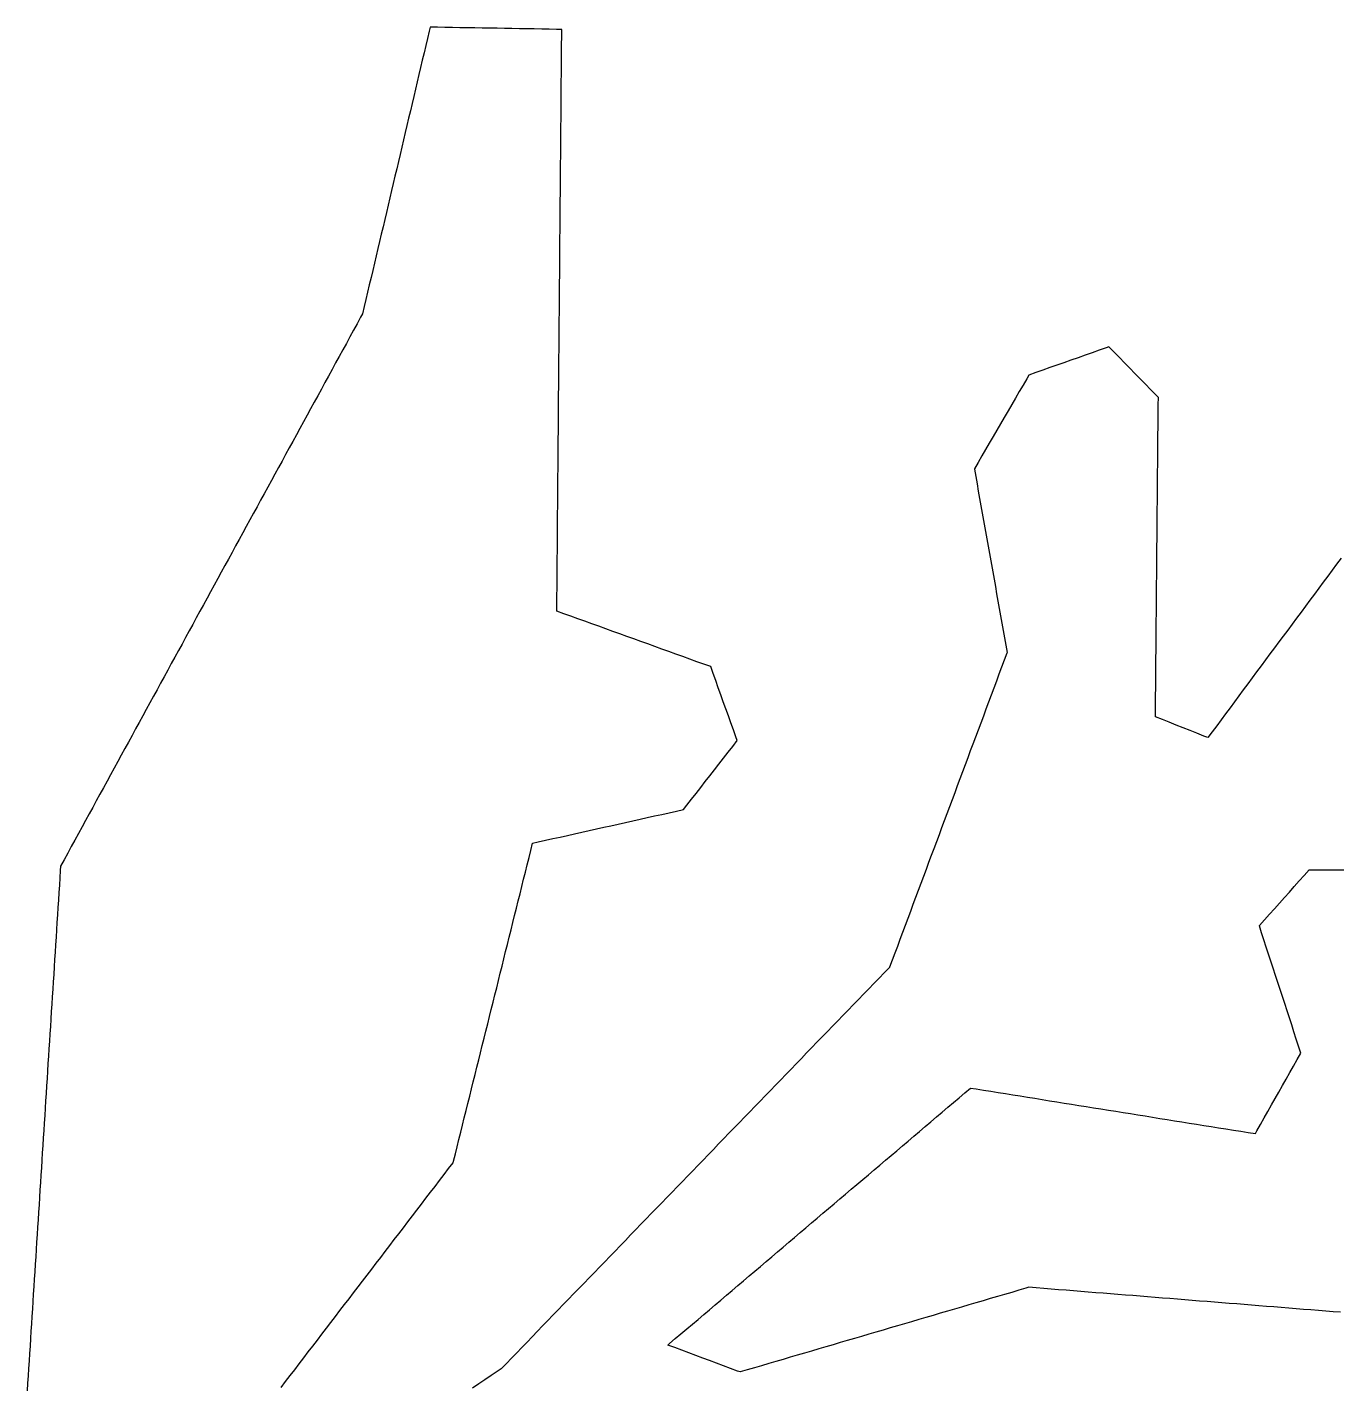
# Model space of a CAD drawing. Header units: millimetres. Extents: x 230 to 3347, y 514 to 5196.
# Drawn here: x 2896 to 3072.1, y 2265.7 to 2448.1 of the extents above; entities that cross this region are included whole.
import ezdxf

# ---------------------------------------------------------------- set-up
doc = ezdxf.new("R2010")
doc.units = ezdxf.units.MM
doc.layers.add('ALL_ISLANDS', color=7, linetype='Continuous')
doc.layers.add('OUTLINE_ISLAND_01', color=7, linetype='Continuous')

msp = doc.modelspace()

# ---------------------------------------------------------------- linework, layer by layer
at = {"layer": 'ALL_ISLANDS'}
for points in [[(2930.1418, 2265.5039), (2930.7498, 2266.2978), (2931.3578, 2267.0917), (2931.9659, 2267.8856), (2932.5739, 2268.6796), (2933.1819, 2269.4735), (2933.79, 2270.2674), (2934.398, 2271.0613), (2935.006, 2271.8552), (2935.6141, 2272.6491), (2936.2221, 2273.443), (2936.8301, 2274.2369), (2937.4382, 2275.0308), (2938.0462, 2275.8248), (2938.6542, 2276.6187), (2939.2623, 2277.4126), (2939.8703, 2278.2065), (2940.4783, 2279.0004), (2941.0864, 2279.7943), (2941.6944, 2280.5882), (2942.3024, 2281.3821), (2942.9105, 2282.1761), (2943.5185, 2282.97), (2944.1265, 2283.7639), (2944.7346, 2284.5578), (2945.3426, 2285.3517), (2945.9506, 2286.1456), (2946.5586, 2286.9395), (2947.1667, 2287.7334), (2947.7747, 2288.5273), (2948.3827, 2289.3213), (2948.9908, 2290.1152), (2949.5988, 2290.9091), (2950.2068, 2291.703), (2950.8149, 2292.4969), (2951.4229, 2293.2908), (2952.0309, 2294.0847), (2952.639, 2294.8786), (2953.247, 2295.6726), (2953.2988, 2295.8806), (2953.5401, 2296.8511), (2953.7814, 2297.8215), (2954.0228, 2298.792), (2954.2641, 2299.7624), (2954.5055, 2300.7328), (2954.7468, 2301.7033), (2954.9882, 2302.6737), (2955.2295, 2303.6442), (2955.4708, 2304.6146), (2955.7122, 2305.585), (2955.9535, 2306.5555), (2956.1949, 2307.5259), (2956.4362, 2308.4964), (2956.6776, 2309.4668), (2956.9189, 2310.4372), (2957.1602, 2311.4077), (2957.4016, 2312.3781), (2957.6429, 2313.3486), (2957.8843, 2314.319), (2958.1256, 2315.2894), (2958.367, 2316.2599), (2958.6083, 2317.2303), (2958.8496, 2318.2008), (2959.091, 2319.1712), (2959.3323, 2320.1416), (2959.5737, 2321.1121), (2959.815, 2322.0825), (2960.0564, 2323.053), (2960.2977, 2324.0234), (2960.539, 2324.9938), (2960.7804, 2325.9643), (2961.0217, 2326.9347), (2961.2631, 2327.9052), (2961.5044, 2328.8756), (2961.7458, 2329.846), (2961.9871, 2330.8165), (2962.2284, 2331.7869), (2962.4698, 2332.7574), (2962.7111, 2333.7278), (2962.9525, 2334.6982), (2963.1938, 2335.6687), (2963.4352, 2336.6391), (2963.6765, 2337.6096), (2963.9179, 2338.58), (2964.6804, 2338.75), (2965.6564, 2338.9675), (2966.6325, 2339.1851), (2967.6085, 2339.4026), (2968.5846, 2339.6202), (2969.5606, 2339.8378), (2970.5367, 2340.0553), (2971.5127, 2340.2729), (2972.4888, 2340.4905), (2973.4648, 2340.708), (2974.4409, 2340.9256), (2975.4169, 2341.1431), (2976.393, 2341.3607), (2977.369, 2341.5783), (2978.345, 2341.7958), (2979.3211, 2342.0134), (2980.2971, 2342.2309), (2981.2732, 2342.4485), (2982.2492, 2342.6661), (2983.2253, 2342.8836), (2984.2013, 2343.1012), (2984.6505, 2343.6792), (2985.264, 2344.4689), (2985.8775, 2345.2585), (2986.4911, 2346.0482), (2987.1046, 2346.8379), (2987.7182, 2347.6275), (2988.3317, 2348.4172), (2988.9453, 2349.2068), (2989.5588, 2349.9965), (2990.1724, 2350.7862), (2990.7859, 2351.5758), (2991.3995, 2352.3655), (2991.2187, 2352.8678), (2990.8802, 2353.8087), (2990.5416, 2354.7497), (2990.2031, 2355.6906), (2989.8646, 2356.6316), (2989.526, 2357.5725), (2989.1875, 2358.5135), (2988.8489, 2359.4544), (2988.5104, 2360.3954), (2988.1718, 2361.3363), (2987.8333, 2362.2773), (2986.9232, 2362.6055), (2985.9825, 2362.9447), (2985.0418, 2363.2839), (2984.1011, 2363.6232), (2983.1604, 2363.9624), (2982.2197, 2364.3016), (2981.279, 2364.6409), (2980.3383, 2364.9801), (2979.3976, 2365.3193), (2978.4569, 2365.6586), (2977.5162, 2365.9978), (2976.5755, 2366.337), (2975.6348, 2366.6763), (2974.6941, 2367.0155), (2973.7534, 2367.3547), (2972.8127, 2367.694), (2971.872, 2368.0332), (2970.9313, 2368.3724), (2969.9906, 2368.7117), (2969.0498, 2369.0509), (2968.1091, 2369.3901), (2967.1684, 2369.7294), (2967.1693, 2369.8299), (2967.1778, 2370.8299), (2967.1863, 2371.8298), (2967.1948, 2372.8298), (2967.2033, 2373.8298), (2967.2117, 2374.8297), (2967.2202, 2375.8297), (2967.2287, 2376.8297), (2967.2372, 2377.8296), (2967.2457, 2378.8296), (2967.2542, 2379.8295), (2967.2627, 2380.8295), (2967.2712, 2381.8295), (2967.2797, 2382.8294), (2967.2882, 2383.8294), (2967.2966, 2384.8294), (2967.3051, 2385.8293), (2967.3136, 2386.8293), (2967.3221, 2387.8293), (2967.3306, 2388.8292), (2967.3391, 2389.8292), (2967.3476, 2390.8291), (2967.3561, 2391.8291), (2967.3646, 2392.8291), (2967.3731, 2393.829), (2967.3815, 2394.829), (2967.39, 2395.829), (2967.3985, 2396.8289), (2967.407, 2397.8289), (2967.4155, 2398.8289), (2967.424, 2399.8288), (2967.4325, 2400.8288), (2967.441, 2401.8288), (2967.4495, 2402.8287), (2967.458, 2403.8287), (2967.4664, 2404.8286), (2967.4749, 2405.8286), (2967.4834, 2406.8286), (2967.4919, 2407.8285), (2967.5004, 2408.8285), (2967.5089, 2409.8285), (2967.5174, 2410.8284), (2967.5259, 2411.8284), (2967.5344, 2412.8284), (2967.5429, 2413.8283), (2967.5513, 2414.8283), (2967.5598, 2415.8282), (2967.5683, 2416.8282), (2967.5768, 2417.8282), (2967.5853, 2418.8281), (2967.5938, 2419.8281), (2967.6023, 2420.8281), (2967.6108, 2421.828), (2967.6193, 2422.828), (2967.6278, 2423.828), (2967.6362, 2424.8279), (2967.6447, 2425.8279), (2967.6532, 2426.8278), (2967.6617, 2427.8278), (2967.6702, 2428.8278), (2967.6787, 2429.8277), (2967.6872, 2430.8277), (2967.6957, 2431.8277), (2967.7042, 2432.8276), (2967.7127, 2433.8276), (2967.7211, 2434.8276), (2967.7296, 2435.8275), (2967.7381, 2436.8275), (2967.7466, 2437.8275), (2967.7551, 2438.8274), (2967.7636, 2439.8274), (2967.7721, 2440.8273), (2967.7806, 2441.8273), (2967.7891, 2442.8273), (2967.7976, 2443.8272), (2967.806, 2444.8272), (2967.8145, 2445.8272), (2967.823, 2446.8271), (2967.8315, 2447.8271), (2967.1443, 2447.8389), (2966.1445, 2447.8562), (2965.1446, 2447.8734), (2964.1448, 2447.8907), (2963.1449, 2447.9079), (2962.1451, 2447.9251), (2961.1452, 2447.9424), (2960.1454, 2447.9596), (2959.1455, 2447.9768), (2958.1457, 2447.9941), (2957.1458, 2448.0113), (2956.146, 2448.0286), (2955.1461, 2448.0458), (2954.1463, 2448.063), (2953.1464, 2448.0803), (2952.1466, 2448.0975), (2951.1467, 2448.1147), (2950.1469, 2448.132), (2950.0214, 2447.5999), (2949.7919, 2446.6266), (2949.5623, 2445.6533), (2949.3328, 2444.68), (2949.1033, 2443.7067), (2948.8738, 2442.7334), (2948.6442, 2441.7601), (2948.4147, 2440.7868), (2948.1852, 2439.8135), (2947.9557, 2438.8402), (2947.7262, 2437.8669), (2947.4966, 2436.8936), (2947.2671, 2435.9203), (2947.0376, 2434.947), (2946.8081, 2433.9737), (2946.5785, 2433.0004), (2946.349, 2432.0271), (2946.1195, 2431.0538), (2945.89, 2430.0804), (2945.6604, 2429.1071), (2945.4309, 2428.1338), (2945.2014, 2427.1605), (2944.9719, 2426.1872), (2944.7424, 2425.2139), (2944.5128, 2424.2406), (2944.2833, 2423.2673), (2944.0538, 2422.294), (2943.8243, 2421.3207), (2943.5947, 2420.3474), (2943.3652, 2419.3741), (2943.1357, 2418.4008), (2942.9062, 2417.4275), (2942.6766, 2416.4542), (2942.4471, 2415.4809), (2942.2176, 2414.5076), (2941.9881, 2413.5343), (2941.7586, 2412.561), (2941.529, 2411.5877), (2941.2995, 2410.6144), (2941.07, 2409.6411), (2940.8219, 2409.1873), (2940.3421, 2408.3099), (2939.8624, 2407.4325), (2939.3826, 2406.5551), (2938.9029, 2405.6777), (2938.4231, 2404.8003), (2937.9434, 2403.9229), (2937.4636, 2403.0455), (2936.9839, 2402.1681), (2936.5041, 2401.2907), (2936.0244, 2400.4133), (2935.5446, 2399.5358), (2935.0649, 2398.6584), (2934.5851, 2397.781), (2934.1054, 2396.9036), (2933.6256, 2396.0262), (2933.1459, 2395.1488), (2932.6661, 2394.2714), (2932.1864, 2393.394), (2931.7066, 2392.5166), (2931.2269, 2391.6392), (2930.7471, 2390.7618), (2930.2674, 2389.8844), (2929.7876, 2389.007), (2929.3079, 2388.1296), (2928.8281, 2387.2522), (2928.3484, 2386.3748), (2927.8686, 2385.4974), (2927.3889, 2384.62), (2926.9091, 2383.7425), (2926.4294, 2382.8651), (2925.9496, 2381.9877), (2925.4699, 2381.1103), (2924.9901, 2380.2329), (2924.5104, 2379.3555), (2924.0306, 2378.4781), (2923.5509, 2377.6007), (2923.0711, 2376.7233), (2922.5914, 2375.8459), (2922.1116, 2374.9685), (2921.6319, 2374.0911), (2921.1521, 2373.2137), (2920.6724, 2372.3363), (2920.1927, 2371.4589), (2919.7129, 2370.5815), (2919.2332, 2369.7041), (2918.7534, 2368.8267), (2918.2737, 2367.9492), (2917.7939, 2367.0718), (2917.3142, 2366.1944), (2916.8344, 2365.317), (2916.3547, 2364.4396), (2915.8749, 2363.5622), (2915.3952, 2362.6848), (2914.9154, 2361.8074), (2914.4357, 2360.93), (2913.9559, 2360.0526), (2913.4762, 2359.1752), (2912.9964, 2358.2978), (2912.5167, 2357.4204), (2912.0369, 2356.543), (2911.5572, 2355.6656), (2911.0774, 2354.7882), (2910.5977, 2353.9108), (2910.1179, 2353.0334), (2909.6382, 2352.1559), (2909.1584, 2351.2785), (2908.6787, 2350.4011), (2908.1989, 2349.5237), (2907.7192, 2348.6463), (2907.2394, 2347.7689), (2906.7597, 2346.8915), (2906.2799, 2346.0141), (2905.8002, 2345.1367), (2905.3204, 2344.2593), (2904.8407, 2343.3819), (2904.3609, 2342.5045), (2903.8812, 2341.6271), (2903.4014, 2340.7497), (2902.9217, 2339.8723), (2902.4419, 2338.9949), (2901.9622, 2338.1175), (2901.4824, 2337.2401), (2901.0027, 2336.3626), (2900.5229, 2335.4852), (2900.4875, 2334.9288), (2900.4239, 2333.9308), (2900.3603, 2332.9329), (2900.2967, 2331.9349), (2900.2331, 2330.9369), (2900.1695, 2329.9389), (2900.1059, 2328.9409), (2900.0423, 2327.943), (2899.9787, 2326.945), (2899.9151, 2325.947), (2899.8515, 2324.949), (2899.7879, 2323.9511), (2899.7244, 2322.9531), (2899.6608, 2321.9551), (2899.5972, 2320.9571), (2899.5336, 2319.9592), (2899.47, 2318.9612), (2899.4064, 2317.9632), (2899.3428, 2316.9652), (2899.2792, 2315.9673), (2899.2156, 2314.9693), (2899.152, 2313.9713), (2899.0884, 2312.9733), (2899.0248, 2311.9754), (2898.9612, 2310.9774), (2898.8977, 2309.9794), (2898.8341, 2308.9814), (2898.7705, 2307.9835), (2898.7069, 2306.9855), (2898.6433, 2305.9875), (2898.5797, 2304.9895), (2898.5161, 2303.9915), (2898.4525, 2302.9936), (2898.3889, 2301.9956), (2898.3253, 2300.9976), (2898.2617, 2299.9996), (2898.1981, 2299.0017), (2898.1345, 2298.0037), (2898.0709, 2297.0057), (2898.0074, 2296.0077), (2897.9438, 2295.0098), (2897.8802, 2294.0118), (2897.8166, 2293.0138), (2897.753, 2292.0158), (2897.6894, 2291.0179), (2897.6258, 2290.0199), (2897.5622, 2289.0219), (2897.4986, 2288.0239), (2897.435, 2287.026), (2897.3714, 2286.028), (2897.3078, 2285.03), (2897.2442, 2284.032), (2897.1806, 2283.0341), (2897.1171, 2282.0361), (2897.0535, 2281.0381), (2896.9899, 2280.0401), (2896.9263, 2279.0422), (2896.8627, 2278.0442), (2896.7991, 2277.0462), (2896.7355, 2276.0482), (2896.6719, 2275.0502), (2896.6083, 2274.0523), (2896.5447, 2273.0543), (2896.4811, 2272.0563), (2896.4175, 2271.0583), (2896.3539, 2270.0604), (2896.2903, 2269.0624), (2896.2268, 2268.0644), (2896.1632, 2267.0664), (2896.0996, 2266.0685), (2896.036, 2265.0705)], [(3072.4827, 2376.828), (3071.8865, 2376.0252), (3071.2902, 2375.2224), (3070.694, 2374.4196), (3070.0977, 2373.6168), (3069.5015, 2372.814), (3068.9052, 2372.0112), (3068.3089, 2371.2084), (3067.7127, 2370.4056), (3067.1164, 2369.6028), (3066.5202, 2368.8), (3065.9239, 2367.9972), (3065.3277, 2367.1945), (3064.7314, 2366.3917), (3064.1351, 2365.5889), (3063.5389, 2364.7861), (3062.9426, 2363.9833), (3062.3464, 2363.1805), (3061.7501, 2362.3777), (3061.1539, 2361.5749), (3060.5576, 2360.7721), (3059.9614, 2359.9693), (3059.3651, 2359.1665), (3058.7688, 2358.3637), (3058.1726, 2357.5609), (3057.5763, 2356.7581), (3056.9801, 2355.9553), (3056.3838, 2355.1525), (3055.7876, 2354.3497), (3055.1913, 2353.547), (3054.595, 2352.7442), (3054.0669, 2352.9545), (3053.1378, 2353.3245), (3052.2088, 2353.6945), (3051.2798, 2354.0644), (3050.3507, 2354.4344), (3049.4217, 2354.8044), (3048.4926, 2355.1744), (3047.5636, 2355.5444), (3047.5715, 2356.4233), (3047.5806, 2357.4233), (3047.5896, 2358.4232), (3047.5986, 2359.4232), (3047.6076, 2360.4232), (3047.6166, 2361.4231), (3047.6257, 2362.4231), (3047.6347, 2363.423), (3047.6437, 2364.423), (3047.6527, 2365.423), (3047.6618, 2366.4229), (3047.6708, 2367.4229), (3047.6798, 2368.4228), (3047.6888, 2369.4228), (3047.6978, 2370.4228), (3047.7069, 2371.4227), (3047.7159, 2372.4227), (3047.7249, 2373.4226), (3047.7339, 2374.4226), (3047.743, 2375.4225), (3047.752, 2376.4225), (3047.761, 2377.4225), (3047.77, 2378.4224), (3047.779, 2379.4224), (3047.7881, 2380.4223), (3047.7971, 2381.4223), (3047.8061, 2382.4223), (3047.8151, 2383.4222), (3047.8242, 2384.4222), (3047.8332, 2385.4221), (3047.8422, 2386.4221), (3047.8512, 2387.4221), (3047.8602, 2388.422), (3047.8693, 2389.422), (3047.8783, 2390.4219), (3047.8873, 2391.4219), (3047.8963, 2392.4219), (3047.9054, 2393.4218), (3047.9144, 2394.4218), (3047.9234, 2395.4217), (3047.9324, 2396.4217), (3047.9415, 2397.4217), (3047.9505, 2398.4216), (3047.6036, 2398.7769), (3046.9051, 2399.4925), (3046.2065, 2400.2081), (3045.508, 2400.9237), (3044.8095, 2401.6392), (3044.1109, 2402.3548), (3043.4124, 2403.0704), (3042.7138, 2403.786), (3042.0153, 2404.5015), (3041.3168, 2405.2171), (3040.936, 2405.0827), (3039.993, 2404.75), (3039.05, 2404.4172), (3038.107, 2404.0844), (3037.164, 2403.7516), (3036.221, 2403.4188), (3035.278, 2403.086), (3034.335, 2402.7533), (3033.392, 2402.4205), (3032.449, 2402.0877), (3031.506, 2401.7549), (3030.563, 2401.4221), (3030.2801, 2400.9359), (3029.7773, 2400.0715), (3029.2745, 2399.2071), (3028.7717, 2398.3427), (3028.2689, 2397.4783), (3027.7661, 2396.6139), (3027.2633, 2395.7495), (3026.7605, 2394.8851), (3026.2577, 2394.0207), (3025.7549, 2393.1563), (3025.2521, 2392.2919), (3024.7493, 2391.4275), (3024.2465, 2390.5631), (3023.7437, 2389.6987), (3023.2409, 2388.8343), (3023.2484, 2388.7919), (3023.4243, 2387.8075), (3023.6001, 2386.8231), (3023.7759, 2385.8387), (3023.9518, 2384.8543), (3024.1276, 2383.8698), (3024.3034, 2382.8854), (3024.4792, 2381.901), (3024.6551, 2380.9166), (3024.8309, 2379.9322), (3025.0067, 2378.9477), (3025.1826, 2377.9633), (3025.3584, 2376.9789), (3025.5342, 2375.9945), (3025.71, 2375.0101), (3025.8859, 2374.0256), (3026.0617, 2373.0412), (3026.2375, 2372.0568), (3026.4134, 2371.0724), (3026.5892, 2370.0879), (3026.765, 2369.1035), (3026.9408, 2368.1191), (3027.1167, 2367.1347), (3027.2925, 2366.1503), (3027.4683, 2365.1658), (3027.6441, 2364.1814), (3027.6019, 2364.0684), (3027.2519, 2363.1317), (3026.9019, 2362.1949), (3026.5519, 2361.2582), (3026.2019, 2360.3214), (3025.8519, 2359.3847), (3025.502, 2358.4479), (3025.152, 2357.5112), (3024.802, 2356.5744), (3024.452, 2355.6377), (3024.102, 2354.7009), (3023.752, 2353.7642), (3023.402, 2352.8274), (3023.052, 2351.8907), (3022.702, 2350.9539), (3022.352, 2350.0172), (3022.002, 2349.0804), (3021.652, 2348.1437), (3021.302, 2347.2069), (3020.952, 2346.2702), (3020.602, 2345.3334), (3020.252, 2344.3967), (3019.902, 2343.4599), (3019.552, 2342.5232), (3019.202, 2341.5864), (3018.852, 2340.6497), (3018.502, 2339.7129), (3018.152, 2338.7762), (3017.802, 2337.8394), (3017.452, 2336.9027), (3017.102, 2335.9659), (3016.752, 2335.0292), (3016.402, 2334.0924), (3016.052, 2333.1557), (3015.702, 2332.2189), (3015.352, 2331.2822), (3015.002, 2330.3454), (3014.652, 2329.4087), (3014.302, 2328.4719), (3013.9521, 2327.5352), (3013.6021, 2326.5984), (3013.2521, 2325.6617), (3012.9021, 2324.7249), (3012.5521, 2323.7881), (3012.2021, 2322.8514), (3011.8521, 2321.9146), (3011.8448, 2321.9071), (3011.1494, 2321.1885), (3010.4541, 2320.4698), (3009.7587, 2319.7511), (3009.0634, 2319.0325), (3008.368, 2318.3138), (3007.6726, 2317.5952), (3006.9773, 2316.8765), (3006.2819, 2316.1578), (3005.5866, 2315.4392), (3004.8912, 2314.7205), (3004.1958, 2314.0018), (3003.5005, 2313.2832), (3002.8051, 2312.5645), (3002.1098, 2311.8459), (3001.4144, 2311.1272), (3000.719, 2310.4085), (3000.0237, 2309.6899), (2999.3283, 2308.9712), (2998.633, 2308.2525), (2997.9376, 2307.5339), (2997.2423, 2306.8152), (2996.5469, 2306.0966), (2995.8515, 2305.3779), (2995.1562, 2304.6592), (2994.4608, 2303.9406), (2993.7655, 2303.2219), (2993.0701, 2302.5032), (2992.3747, 2301.7846), (2991.6794, 2301.0659), (2990.984, 2300.3473), (2990.2887, 2299.6286), (2989.5933, 2298.9099), (2988.8979, 2298.1913), (2988.2026, 2297.4726), (2987.5072, 2296.7539), (2986.8119, 2296.0353), (2986.1165, 2295.3166), (2985.4211, 2294.598), (2984.7258, 2293.8793), (2984.0304, 2293.1606), (2983.3351, 2292.442), (2982.6397, 2291.7233), (2981.9443, 2291.0046), (2981.249, 2290.286), (2980.5536, 2289.5673), (2979.8583, 2288.8487), (2979.1629, 2288.13), (2978.4676, 2287.4113), (2977.7722, 2286.6927), (2977.0768, 2285.974), (2976.3815, 2285.2553), (2975.6861, 2284.5367), (2974.9908, 2283.818), (2974.2954, 2283.0994), (2973.6, 2282.3807), (2972.9047, 2281.662), (2972.2093, 2280.9434), (2971.514, 2280.2247), (2970.8186, 2279.506), (2970.1232, 2278.7874), (2969.4279, 2278.0687), (2968.7325, 2277.3501), (2968.0372, 2276.6314), (2967.3418, 2275.9127), (2966.6464, 2275.1941), (2965.9511, 2274.4754), (2965.2557, 2273.7567), (2964.5604, 2273.0381), (2963.865, 2272.3194), (2963.1697, 2271.6008), (2962.4743, 2270.8821), (2961.7789, 2270.1634), (2961.0836, 2269.4448), (2960.3882, 2268.7261), (2959.6929, 2268.0074), (2959.1694, 2267.6565), (2958.3388, 2267.0996), (2957.5082, 2266.5427), (2956.6777, 2265.9858), (2955.8471, 2265.4289)], [(3072.4343, 2275.5898), (3071.4375, 2275.6698), (3070.4407, 2275.7498), (3069.4439, 2275.8297), (3068.4471, 2275.9097), (3067.4503, 2275.9897), (3066.4536, 2276.0696), (3065.4568, 2276.1496), (3064.46, 2276.2296), (3063.4632, 2276.3095), (3062.4664, 2276.3895), (3061.4696, 2276.4695), (3060.4728, 2276.5494), (3059.476, 2276.6294), (3058.4792, 2276.7094), (3057.4824, 2276.7893), (3056.4856, 2276.8693), (3055.4888, 2276.9493), (3054.492, 2277.0292), (3053.4952, 2277.1092), (3052.4984, 2277.1892), (3051.5016, 2277.2692), (3050.5048, 2277.3491), (3049.508, 2277.4291), (3048.5112, 2277.5091), (3047.5144, 2277.589), (3046.5176, 2277.669), (3045.5208, 2277.749), (3044.524, 2277.8289), (3043.5272, 2277.9089), (3042.5304, 2277.9889), (3041.5336, 2278.0688), (3040.5368, 2278.1488), (3039.54, 2278.2288), (3038.5432, 2278.3087), (3037.5464, 2278.3887), (3036.5496, 2278.4687), (3035.5528, 2278.5486), (3034.556, 2278.6286), (3033.5592, 2278.7086), (3032.5624, 2278.7885), (3031.5656, 2278.8685), (3030.5688, 2278.9485), (3030.1739, 2278.8327), (3029.2142, 2278.5515), (3028.2546, 2278.2703), (3027.295, 2277.989), (3026.3353, 2277.7078), (3025.3757, 2277.4266), (3024.416, 2277.1453), (3023.4564, 2276.8641), (3022.4968, 2276.5829), (3021.5371, 2276.3016), (3020.5775, 2276.0204), (3019.6178, 2275.7392), (3018.6582, 2275.4579), (3017.6986, 2275.1767), (3016.7389, 2274.8955), (3015.7793, 2274.6142), (3014.8196, 2274.333), (3013.86, 2274.0518), (3012.9004, 2273.7706), (3011.9407, 2273.4893), (3010.9811, 2273.2081), (3010.0214, 2272.9269), (3009.0618, 2272.6456), (3008.1022, 2272.3644), (3007.1425, 2272.0832), (3006.1829, 2271.8019), (3005.2232, 2271.5207), (3004.2636, 2271.2395), (3003.304, 2270.9582), (3002.3443, 2270.677), (3001.3847, 2270.3958), (3000.425, 2270.1146), (2999.4654, 2269.8333), (2998.5058, 2269.5521), (2997.5461, 2269.2709), (2996.5865, 2268.9896), (2995.6268, 2268.7084), (2994.6672, 2268.4272), (2993.7076, 2268.1459), (2992.7479, 2267.8647), (2991.7883, 2267.5835), (2991.4435, 2267.7118), (2990.5064, 2268.0608), (2989.5693, 2268.4097), (2988.6321, 2268.7587), (2987.695, 2269.1076), (2986.7578, 2269.4566), (2985.8207, 2269.8056), (2984.8836, 2270.1545), (2983.9464, 2270.5035), (2983.0093, 2270.8524), (2982.0721, 2271.2014), (2982.3199, 2271.4116), (2983.0824, 2272.0586), (2983.8448, 2272.7056), (2984.6073, 2273.3527), (2985.3698, 2273.9997), (2986.1323, 2274.6467), (2986.8947, 2275.2937), (2987.6572, 2275.9407), (2988.4197, 2276.5878), (2989.1822, 2277.2348), (2989.9446, 2277.8818), (2990.7071, 2278.5288), (2991.4696, 2279.1758), (2992.232, 2279.8229), (2992.9945, 2280.4699), (2993.757, 2281.1169), (2994.5195, 2281.7639), (2995.2819, 2282.411), (2996.0444, 2283.058), (2996.8069, 2283.705), (2997.5694, 2284.352), (2998.3318, 2284.999), (2999.0943, 2285.6461), (2999.8568, 2286.2931), (3000.6192, 2286.9401), (3001.3817, 2287.5871), (3002.1442, 2288.2341), (3002.9067, 2288.8812), (3003.6691, 2289.5282), (3004.4316, 2290.1752), (3005.1941, 2290.8222), (3005.9566, 2291.4692), (3006.719, 2292.1163), (3007.4815, 2292.7633), (3008.244, 2293.4103), (3009.0064, 2294.0573), (3009.7689, 2294.7043), (3010.5314, 2295.3514), (3011.2939, 2295.9984), (3012.0563, 2296.6454), (3012.8188, 2297.2924), (3013.5813, 2297.9394), (3014.3438, 2298.5865), (3015.1062, 2299.2335), (3015.8687, 2299.8805), (3016.6312, 2300.5275), (3017.3936, 2301.1745), (3018.1561, 2301.8216), (3018.9186, 2302.4686), (3019.6811, 2303.1156), (3020.4435, 2303.7626), (3021.206, 2304.4096), (3021.9685, 2305.0567), (3022.731, 2305.7037), (3023.4638, 2305.5864), (3024.4512, 2305.4283), (3025.4386, 2305.2702), (3026.4261, 2305.1122), (3027.4135, 2304.9541), (3028.4009, 2304.796), (3029.3883, 2304.6379), (3030.3758, 2304.4799), (3031.3632, 2304.3218), (3032.3506, 2304.1637), (3033.3381, 2304.0057), (3034.3255, 2303.8476), (3035.3129, 2303.6895), (3036.3003, 2303.5315), (3037.2878, 2303.3734), (3038.2752, 2303.2153), (3039.2626, 2303.0572), (3040.2501, 2302.8992), (3041.2375, 2302.7411), (3042.2249, 2302.583), (3043.2123, 2302.425), (3044.1998, 2302.2669), (3045.1872, 2302.1088), (3046.1746, 2301.9508), (3047.162, 2301.7927), (3048.1495, 2301.6346), (3049.1369, 2301.4765), (3050.1243, 2301.3185), (3051.1118, 2301.1604), (3052.0992, 2301.0023), (3053.0866, 2300.8443), (3054.074, 2300.6862), (3055.0615, 2300.5281), (3056.0489, 2300.3701), (3057.0363, 2300.212), (3058.0238, 2300.0539), (3059.0112, 2299.8958), (3059.9986, 2299.7378), (3060.986, 2299.5797), (3061.1919, 2299.9439), (3061.6838, 2300.8146), (3062.1758, 2301.6852), (3062.6677, 2302.5558), (3063.1597, 2303.4264), (3063.6516, 2304.2971), (3064.1436, 2305.1677), (3064.6355, 2306.0383), (3065.1275, 2306.9089), (3065.6194, 2307.7795), (3066.1114, 2308.6502), (3066.6033, 2309.5208), (3067.0953, 2310.3914), (3066.79, 2311.3266), (3066.4797, 2312.2772), (3066.1694, 2313.2279), (3065.8592, 2314.1785), (3065.5489, 2315.1292), (3065.2386, 2316.0798), (3064.9283, 2317.0304), (3064.618, 2317.9811), (3064.3077, 2318.9317), (3063.9974, 2319.8824), (3063.6871, 2320.833), (3063.3769, 2321.7836), (3063.0666, 2322.7343), (3062.7563, 2323.6849), (3062.446, 2324.6356), (3062.1357, 2325.5862), (3061.8254, 2326.5369), (3061.5151, 2327.4875), (3061.557, 2327.5345), (3062.2224, 2328.281), (3062.8877, 2329.0275), (3063.5531, 2329.774), (3064.2185, 2330.5206), (3064.8839, 2331.2671), (3065.5492, 2332.0136), (3066.2146, 2332.7601), (3066.88, 2333.5066), (3067.5453, 2334.2531), (3068.2107, 2334.9996), (3068.8552, 2334.9976), (3069.8552, 2334.9944), (3070.8552, 2334.9912), (3071.8552, 2334.988), (3072.8552, 2334.9848)]]:
    msp.add_lwpolyline(points, dxfattribs=at)
at = {"layer": 'OUTLINE_ISLAND_01'}
for points in [[(2930.1418, 2265.5039), (2930.7498, 2266.2978), (2931.3578, 2267.0917), (2931.9659, 2267.8856), (2932.5739, 2268.6796), (2933.1819, 2269.4735), (2933.79, 2270.2674), (2934.398, 2271.0613), (2935.006, 2271.8552), (2935.6141, 2272.6491), (2936.2221, 2273.443), (2936.8301, 2274.2369), (2937.4382, 2275.0308), (2938.0462, 2275.8248), (2938.6542, 2276.6187), (2939.2623, 2277.4126), (2939.8703, 2278.2065), (2940.4783, 2279.0004), (2941.0864, 2279.7943), (2941.6944, 2280.5882), (2942.3024, 2281.3821), (2942.9105, 2282.1761), (2943.5185, 2282.97), (2944.1265, 2283.7639), (2944.7346, 2284.5578), (2945.3426, 2285.3517), (2945.9506, 2286.1456), (2946.5586, 2286.9395), (2947.1667, 2287.7334), (2947.7747, 2288.5273), (2948.3827, 2289.3213), (2948.9908, 2290.1152), (2949.5988, 2290.9091), (2950.2068, 2291.703), (2950.8149, 2292.4969), (2951.4229, 2293.2908), (2952.0309, 2294.0847), (2952.639, 2294.8786), (2953.247, 2295.6726), (2953.2988, 2295.8806), (2953.5401, 2296.8511), (2953.7814, 2297.8215), (2954.0228, 2298.792), (2954.2641, 2299.7624), (2954.5055, 2300.7328), (2954.7468, 2301.7033), (2954.9882, 2302.6737), (2955.2295, 2303.6442), (2955.4708, 2304.6146), (2955.7122, 2305.585), (2955.9535, 2306.5555), (2956.1949, 2307.5259), (2956.4362, 2308.4964), (2956.6776, 2309.4668), (2956.9189, 2310.4372), (2957.1602, 2311.4077), (2957.4016, 2312.3781), (2957.6429, 2313.3486), (2957.8843, 2314.319), (2958.1256, 2315.2894), (2958.367, 2316.2599), (2958.6083, 2317.2303), (2958.8496, 2318.2008), (2959.091, 2319.1712), (2959.3323, 2320.1416), (2959.5737, 2321.1121), (2959.815, 2322.0825), (2960.0564, 2323.053), (2960.2977, 2324.0234), (2960.539, 2324.9938), (2960.7804, 2325.9643), (2961.0217, 2326.9347), (2961.2631, 2327.9052), (2961.5044, 2328.8756), (2961.7458, 2329.846), (2961.9871, 2330.8165), (2962.2284, 2331.7869), (2962.4698, 2332.7574), (2962.7111, 2333.7278), (2962.9525, 2334.6982), (2963.1938, 2335.6687), (2963.4352, 2336.6391), (2963.6765, 2337.6096), (2963.9179, 2338.58), (2964.6804, 2338.75), (2965.6564, 2338.9675), (2966.6325, 2339.1851), (2967.6085, 2339.4026), (2968.5846, 2339.6202), (2969.5606, 2339.8378), (2970.5367, 2340.0553), (2971.5127, 2340.2729), (2972.4888, 2340.4905), (2973.4648, 2340.708), (2974.4409, 2340.9256), (2975.4169, 2341.1431), (2976.393, 2341.3607), (2977.369, 2341.5783), (2978.345, 2341.7958), (2979.3211, 2342.0134), (2980.2971, 2342.2309), (2981.2732, 2342.4485), (2982.2492, 2342.6661), (2983.2253, 2342.8836), (2984.2013, 2343.1012), (2984.6505, 2343.6792), (2985.264, 2344.4689), (2985.8775, 2345.2585), (2986.4911, 2346.0482), (2987.1046, 2346.8379), (2987.7182, 2347.6275), (2988.3317, 2348.4172), (2988.9453, 2349.2068), (2989.5588, 2349.9965), (2990.1724, 2350.7862), (2990.7859, 2351.5758), (2991.3995, 2352.3655), (2991.2187, 2352.8678), (2990.8802, 2353.8087), (2990.5416, 2354.7497), (2990.2031, 2355.6906), (2989.8646, 2356.6316), (2989.526, 2357.5725), (2989.1875, 2358.5135), (2988.8489, 2359.4544), (2988.5104, 2360.3954), (2988.1718, 2361.3363), (2987.8333, 2362.2773), (2986.9232, 2362.6055), (2985.9825, 2362.9447), (2985.0418, 2363.2839), (2984.1011, 2363.6232), (2983.1604, 2363.9624), (2982.2197, 2364.3016), (2981.279, 2364.6409), (2980.3383, 2364.9801), (2979.3976, 2365.3193), (2978.4569, 2365.6586), (2977.5162, 2365.9978), (2976.5755, 2366.337), (2975.6348, 2366.6763), (2974.6941, 2367.0155), (2973.7534, 2367.3547), (2972.8127, 2367.694), (2971.872, 2368.0332), (2970.9313, 2368.3724), (2969.9906, 2368.7117), (2969.0498, 2369.0509), (2968.1091, 2369.3901), (2967.1684, 2369.7294), (2967.1693, 2369.8299), (2967.1778, 2370.8299), (2967.1863, 2371.8298), (2967.1948, 2372.8298), (2967.2033, 2373.8298), (2967.2117, 2374.8297), (2967.2202, 2375.8297), (2967.2287, 2376.8297), (2967.2372, 2377.8296), (2967.2457, 2378.8296), (2967.2542, 2379.8295), (2967.2627, 2380.8295), (2967.2712, 2381.8295), (2967.2797, 2382.8294), (2967.2882, 2383.8294), (2967.2966, 2384.8294), (2967.3051, 2385.8293), (2967.3136, 2386.8293), (2967.3221, 2387.8293), (2967.3306, 2388.8292), (2967.3391, 2389.8292), (2967.3476, 2390.8291), (2967.3561, 2391.8291), (2967.3646, 2392.8291), (2967.3731, 2393.829), (2967.3815, 2394.829), (2967.39, 2395.829), (2967.3985, 2396.8289), (2967.407, 2397.8289), (2967.4155, 2398.8289), (2967.424, 2399.8288), (2967.4325, 2400.8288), (2967.441, 2401.8288), (2967.4495, 2402.8287), (2967.458, 2403.8287), (2967.4664, 2404.8286), (2967.4749, 2405.8286), (2967.4834, 2406.8286), (2967.4919, 2407.8285), (2967.5004, 2408.8285), (2967.5089, 2409.8285), (2967.5174, 2410.8284), (2967.5259, 2411.8284), (2967.5344, 2412.8284), (2967.5429, 2413.8283), (2967.5513, 2414.8283), (2967.5598, 2415.8282), (2967.5683, 2416.8282), (2967.5768, 2417.8282), (2967.5853, 2418.8281), (2967.5938, 2419.8281), (2967.6023, 2420.8281), (2967.6108, 2421.828), (2967.6193, 2422.828), (2967.6278, 2423.828), (2967.6362, 2424.8279), (2967.6447, 2425.8279), (2967.6532, 2426.8278), (2967.6617, 2427.8278), (2967.6702, 2428.8278), (2967.6787, 2429.8277), (2967.6872, 2430.8277), (2967.6957, 2431.8277), (2967.7042, 2432.8276), (2967.7127, 2433.8276), (2967.7211, 2434.8276), (2967.7296, 2435.8275), (2967.7381, 2436.8275), (2967.7466, 2437.8275), (2967.7551, 2438.8274), (2967.7636, 2439.8274), (2967.7721, 2440.8273), (2967.7806, 2441.8273), (2967.7891, 2442.8273), (2967.7976, 2443.8272), (2967.806, 2444.8272), (2967.8145, 2445.8272), (2967.823, 2446.8271), (2967.8315, 2447.8271), (2967.1443, 2447.8389), (2966.1445, 2447.8562), (2965.1446, 2447.8734), (2964.1448, 2447.8907), (2963.1449, 2447.9079), (2962.1451, 2447.9251), (2961.1452, 2447.9424), (2960.1454, 2447.9596), (2959.1455, 2447.9768), (2958.1457, 2447.9941), (2957.1458, 2448.0113), (2956.146, 2448.0286), (2955.1461, 2448.0458), (2954.1463, 2448.063), (2953.1464, 2448.0803), (2952.1466, 2448.0975), (2951.1467, 2448.1147), (2950.1469, 2448.132), (2950.0214, 2447.5999), (2949.7919, 2446.6266), (2949.5623, 2445.6533), (2949.3328, 2444.68), (2949.1033, 2443.7067), (2948.8738, 2442.7334), (2948.6442, 2441.7601), (2948.4147, 2440.7868), (2948.1852, 2439.8135), (2947.9557, 2438.8402), (2947.7262, 2437.8669), (2947.4966, 2436.8936), (2947.2671, 2435.9203), (2947.0376, 2434.947), (2946.8081, 2433.9737), (2946.5785, 2433.0004), (2946.349, 2432.0271), (2946.1195, 2431.0538), (2945.89, 2430.0804), (2945.6604, 2429.1071), (2945.4309, 2428.1338), (2945.2014, 2427.1605), (2944.9719, 2426.1872), (2944.7424, 2425.2139), (2944.5128, 2424.2406), (2944.2833, 2423.2673), (2944.0538, 2422.294), (2943.8243, 2421.3207), (2943.5947, 2420.3474), (2943.3652, 2419.3741), (2943.1357, 2418.4008), (2942.9062, 2417.4275), (2942.6766, 2416.4542), (2942.4471, 2415.4809), (2942.2176, 2414.5076), (2941.9881, 2413.5343), (2941.7586, 2412.561), (2941.529, 2411.5877), (2941.2995, 2410.6144), (2941.07, 2409.6411), (2940.8219, 2409.1873), (2940.3421, 2408.3099), (2939.8624, 2407.4325), (2939.3826, 2406.5551), (2938.9029, 2405.6777), (2938.4231, 2404.8003), (2937.9434, 2403.9229), (2937.4636, 2403.0455), (2936.9839, 2402.1681), (2936.5041, 2401.2907), (2936.0244, 2400.4133), (2935.5446, 2399.5358), (2935.0649, 2398.6584), (2934.5851, 2397.781), (2934.1054, 2396.9036), (2933.6256, 2396.0262), (2933.1459, 2395.1488), (2932.6661, 2394.2714), (2932.1864, 2393.394), (2931.7066, 2392.5166), (2931.2269, 2391.6392), (2930.7471, 2390.7618), (2930.2674, 2389.8844), (2929.7876, 2389.007), (2929.3079, 2388.1296), (2928.8281, 2387.2522), (2928.3484, 2386.3748), (2927.8686, 2385.4974), (2927.3889, 2384.62), (2926.9091, 2383.7425), (2926.4294, 2382.8651), (2925.9496, 2381.9877), (2925.4699, 2381.1103), (2924.9901, 2380.2329), (2924.5104, 2379.3555), (2924.0306, 2378.4781), (2923.5509, 2377.6007), (2923.0711, 2376.7233), (2922.5914, 2375.8459), (2922.1116, 2374.9685), (2921.6319, 2374.0911), (2921.1521, 2373.2137), (2920.6724, 2372.3363), (2920.1927, 2371.4589), (2919.7129, 2370.5815), (2919.2332, 2369.7041), (2918.7534, 2368.8267), (2918.2737, 2367.9492), (2917.7939, 2367.0718), (2917.3142, 2366.1944), (2916.8344, 2365.317), (2916.3547, 2364.4396), (2915.8749, 2363.5622), (2915.3952, 2362.6848), (2914.9154, 2361.8074), (2914.4357, 2360.93), (2913.9559, 2360.0526), (2913.4762, 2359.1752), (2912.9964, 2358.2978), (2912.5167, 2357.4204), (2912.0369, 2356.543), (2911.5572, 2355.6656), (2911.0774, 2354.7882), (2910.5977, 2353.9108), (2910.1179, 2353.0334), (2909.6382, 2352.1559), (2909.1584, 2351.2785), (2908.6787, 2350.4011), (2908.1989, 2349.5237), (2907.7192, 2348.6463), (2907.2394, 2347.7689), (2906.7597, 2346.8915), (2906.2799, 2346.0141), (2905.8002, 2345.1367), (2905.3204, 2344.2593), (2904.8407, 2343.3819), (2904.3609, 2342.5045), (2903.8812, 2341.6271), (2903.4014, 2340.7497), (2902.9217, 2339.8723), (2902.4419, 2338.9949), (2901.9622, 2338.1175), (2901.4824, 2337.2401), (2901.0027, 2336.3626), (2900.5229, 2335.4852), (2900.4875, 2334.9288), (2900.4239, 2333.9308), (2900.3603, 2332.9329), (2900.2967, 2331.9349), (2900.2331, 2330.9369), (2900.1695, 2329.9389), (2900.1059, 2328.9409), (2900.0423, 2327.943), (2899.9787, 2326.945), (2899.9151, 2325.947), (2899.8515, 2324.949), (2899.7879, 2323.9511), (2899.7244, 2322.9531), (2899.6608, 2321.9551), (2899.5972, 2320.9571), (2899.5336, 2319.9592), (2899.47, 2318.9612), (2899.4064, 2317.9632), (2899.3428, 2316.9652), (2899.2792, 2315.9673), (2899.2156, 2314.9693), (2899.152, 2313.9713), (2899.0884, 2312.9733), (2899.0248, 2311.9754), (2898.9612, 2310.9774), (2898.8977, 2309.9794), (2898.8341, 2308.9814), (2898.7705, 2307.9835), (2898.7069, 2306.9855), (2898.6433, 2305.9875), (2898.5797, 2304.9895), (2898.5161, 2303.9915), (2898.4525, 2302.9936), (2898.3889, 2301.9956), (2898.3253, 2300.9976), (2898.2617, 2299.9996), (2898.1981, 2299.0017), (2898.1345, 2298.0037), (2898.0709, 2297.0057), (2898.0074, 2296.0077), (2897.9438, 2295.0098), (2897.8802, 2294.0118), (2897.8166, 2293.0138), (2897.753, 2292.0158), (2897.6894, 2291.0179), (2897.6258, 2290.0199), (2897.5622, 2289.0219), (2897.4986, 2288.0239), (2897.435, 2287.026), (2897.3714, 2286.028), (2897.3078, 2285.03), (2897.2442, 2284.032), (2897.1806, 2283.0341), (2897.1171, 2282.0361), (2897.0535, 2281.0381), (2896.9899, 2280.0401), (2896.9263, 2279.0422), (2896.8627, 2278.0442), (2896.7991, 2277.0462), (2896.7355, 2276.0482), (2896.6719, 2275.0502), (2896.6083, 2274.0523), (2896.5447, 2273.0543), (2896.4811, 2272.0563), (2896.4175, 2271.0583), (2896.3539, 2270.0604), (2896.2903, 2269.0624), (2896.2268, 2268.0644), (2896.1632, 2267.0664), (2896.0996, 2266.0685), (2896.036, 2265.0705)], [(3072.4827, 2376.828), (3071.8865, 2376.0252), (3071.2902, 2375.2224), (3070.694, 2374.4196), (3070.0977, 2373.6168), (3069.5015, 2372.814), (3068.9052, 2372.0112), (3068.3089, 2371.2084), (3067.7127, 2370.4056), (3067.1164, 2369.6028), (3066.5202, 2368.8), (3065.9239, 2367.9972), (3065.3277, 2367.1945), (3064.7314, 2366.3917), (3064.1351, 2365.5889), (3063.5389, 2364.7861), (3062.9426, 2363.9833), (3062.3464, 2363.1805), (3061.7501, 2362.3777), (3061.1539, 2361.5749), (3060.5576, 2360.7721), (3059.9614, 2359.9693), (3059.3651, 2359.1665), (3058.7688, 2358.3637), (3058.1726, 2357.5609), (3057.5763, 2356.7581), (3056.9801, 2355.9553), (3056.3838, 2355.1525), (3055.7876, 2354.3497), (3055.1913, 2353.547), (3054.595, 2352.7442), (3054.0669, 2352.9545), (3053.1378, 2353.3245), (3052.2088, 2353.6945), (3051.2798, 2354.0644), (3050.3507, 2354.4344), (3049.4217, 2354.8044), (3048.4926, 2355.1744), (3047.5636, 2355.5444), (3047.5715, 2356.4233), (3047.5806, 2357.4233), (3047.5896, 2358.4232), (3047.5986, 2359.4232), (3047.6076, 2360.4232), (3047.6166, 2361.4231), (3047.6257, 2362.4231), (3047.6347, 2363.423), (3047.6437, 2364.423), (3047.6527, 2365.423), (3047.6618, 2366.4229), (3047.6708, 2367.4229), (3047.6798, 2368.4228), (3047.6888, 2369.4228), (3047.6978, 2370.4228), (3047.7069, 2371.4227), (3047.7159, 2372.4227), (3047.7249, 2373.4226), (3047.7339, 2374.4226), (3047.743, 2375.4225), (3047.752, 2376.4225), (3047.761, 2377.4225), (3047.77, 2378.4224), (3047.779, 2379.4224), (3047.7881, 2380.4223), (3047.7971, 2381.4223), (3047.8061, 2382.4223), (3047.8151, 2383.4222), (3047.8242, 2384.4222), (3047.8332, 2385.4221), (3047.8422, 2386.4221), (3047.8512, 2387.4221), (3047.8602, 2388.422), (3047.8693, 2389.422), (3047.8783, 2390.4219), (3047.8873, 2391.4219), (3047.8963, 2392.4219), (3047.9054, 2393.4218), (3047.9144, 2394.4218), (3047.9234, 2395.4217), (3047.9324, 2396.4217), (3047.9415, 2397.4217), (3047.9505, 2398.4216), (3047.6036, 2398.7769), (3046.9051, 2399.4925), (3046.2065, 2400.2081), (3045.508, 2400.9237), (3044.8095, 2401.6392), (3044.1109, 2402.3548), (3043.4124, 2403.0704), (3042.7138, 2403.786), (3042.0153, 2404.5015), (3041.3168, 2405.2171), (3040.936, 2405.0827), (3039.993, 2404.75), (3039.05, 2404.4172), (3038.107, 2404.0844), (3037.164, 2403.7516), (3036.221, 2403.4188), (3035.278, 2403.086), (3034.335, 2402.7533), (3033.392, 2402.4205), (3032.449, 2402.0877), (3031.506, 2401.7549), (3030.563, 2401.4221), (3030.2801, 2400.9359), (3029.7773, 2400.0715), (3029.2745, 2399.2071), (3028.7717, 2398.3427), (3028.2689, 2397.4783), (3027.7661, 2396.6139), (3027.2633, 2395.7495), (3026.7605, 2394.8851), (3026.2577, 2394.0207), (3025.7549, 2393.1563), (3025.2521, 2392.2919), (3024.7493, 2391.4275), (3024.2465, 2390.5631), (3023.7437, 2389.6987), (3023.2409, 2388.8343), (3023.2484, 2388.7919), (3023.4243, 2387.8075), (3023.6001, 2386.8231), (3023.7759, 2385.8387), (3023.9518, 2384.8543), (3024.1276, 2383.8698), (3024.3034, 2382.8854), (3024.4792, 2381.901), (3024.6551, 2380.9166), (3024.8309, 2379.9322), (3025.0067, 2378.9477), (3025.1826, 2377.9633), (3025.3584, 2376.9789), (3025.5342, 2375.9945), (3025.71, 2375.0101), (3025.8859, 2374.0256), (3026.0617, 2373.0412), (3026.2375, 2372.0568), (3026.4134, 2371.0724), (3026.5892, 2370.0879), (3026.765, 2369.1035), (3026.9408, 2368.1191), (3027.1167, 2367.1347), (3027.2925, 2366.1503), (3027.4683, 2365.1658), (3027.6441, 2364.1814), (3027.6019, 2364.0684), (3027.2519, 2363.1317), (3026.9019, 2362.1949), (3026.5519, 2361.2582), (3026.2019, 2360.3214), (3025.8519, 2359.3847), (3025.502, 2358.4479), (3025.152, 2357.5112), (3024.802, 2356.5744), (3024.452, 2355.6377), (3024.102, 2354.7009), (3023.752, 2353.7642), (3023.402, 2352.8274), (3023.052, 2351.8907), (3022.702, 2350.9539), (3022.352, 2350.0172), (3022.002, 2349.0804), (3021.652, 2348.1437), (3021.302, 2347.2069), (3020.952, 2346.2702), (3020.602, 2345.3334), (3020.252, 2344.3967), (3019.902, 2343.4599), (3019.552, 2342.5232), (3019.202, 2341.5864), (3018.852, 2340.6497), (3018.502, 2339.7129), (3018.152, 2338.7762), (3017.802, 2337.8394), (3017.452, 2336.9027), (3017.102, 2335.9659), (3016.752, 2335.0292), (3016.402, 2334.0924), (3016.052, 2333.1557), (3015.702, 2332.2189), (3015.352, 2331.2822), (3015.002, 2330.3454), (3014.652, 2329.4087), (3014.302, 2328.4719), (3013.9521, 2327.5352), (3013.6021, 2326.5984), (3013.2521, 2325.6617), (3012.9021, 2324.7249), (3012.5521, 2323.7881), (3012.2021, 2322.8514), (3011.8521, 2321.9146), (3011.8448, 2321.9071), (3011.1494, 2321.1885), (3010.4541, 2320.4698), (3009.7587, 2319.7511), (3009.0634, 2319.0325), (3008.368, 2318.3138), (3007.6726, 2317.5952), (3006.9773, 2316.8765), (3006.2819, 2316.1578), (3005.5866, 2315.4392), (3004.8912, 2314.7205), (3004.1958, 2314.0018), (3003.5005, 2313.2832), (3002.8051, 2312.5645), (3002.1098, 2311.8459), (3001.4144, 2311.1272), (3000.719, 2310.4085), (3000.0237, 2309.6899), (2999.3283, 2308.9712), (2998.633, 2308.2525), (2997.9376, 2307.5339), (2997.2423, 2306.8152), (2996.5469, 2306.0966), (2995.8515, 2305.3779), (2995.1562, 2304.6592), (2994.4608, 2303.9406), (2993.7655, 2303.2219), (2993.0701, 2302.5032), (2992.3747, 2301.7846), (2991.6794, 2301.0659), (2990.984, 2300.3473), (2990.2887, 2299.6286), (2989.5933, 2298.9099), (2988.8979, 2298.1913), (2988.2026, 2297.4726), (2987.5072, 2296.7539), (2986.8119, 2296.0353), (2986.1165, 2295.3166), (2985.4211, 2294.598), (2984.7258, 2293.8793), (2984.0304, 2293.1606), (2983.3351, 2292.442), (2982.6397, 2291.7233), (2981.9443, 2291.0046), (2981.249, 2290.286), (2980.5536, 2289.5673), (2979.8583, 2288.8487), (2979.1629, 2288.13), (2978.4676, 2287.4113), (2977.7722, 2286.6927), (2977.0768, 2285.974), (2976.3815, 2285.2553), (2975.6861, 2284.5367), (2974.9908, 2283.818), (2974.2954, 2283.0994), (2973.6, 2282.3807), (2972.9047, 2281.662), (2972.2093, 2280.9434), (2971.514, 2280.2247), (2970.8186, 2279.506), (2970.1232, 2278.7874), (2969.4279, 2278.0687), (2968.7325, 2277.3501), (2968.0372, 2276.6314), (2967.3418, 2275.9127), (2966.6464, 2275.1941), (2965.9511, 2274.4754), (2965.2557, 2273.7567), (2964.5604, 2273.0381), (2963.865, 2272.3194), (2963.1697, 2271.6008), (2962.4743, 2270.8821), (2961.7789, 2270.1634), (2961.0836, 2269.4448), (2960.3882, 2268.7261), (2959.6929, 2268.0074), (2959.1694, 2267.6565), (2958.3388, 2267.0996), (2957.5082, 2266.5427), (2956.6777, 2265.9858), (2955.8471, 2265.4289)], [(3072.4343, 2275.5898), (3071.4375, 2275.6698), (3070.4407, 2275.7498), (3069.4439, 2275.8297), (3068.4471, 2275.9097), (3067.4503, 2275.9897), (3066.4536, 2276.0696), (3065.4568, 2276.1496), (3064.46, 2276.2296), (3063.4632, 2276.3095), (3062.4664, 2276.3895), (3061.4696, 2276.4695), (3060.4728, 2276.5494), (3059.476, 2276.6294), (3058.4792, 2276.7094), (3057.4824, 2276.7893), (3056.4856, 2276.8693), (3055.4888, 2276.9493), (3054.492, 2277.0292), (3053.4952, 2277.1092), (3052.4984, 2277.1892), (3051.5016, 2277.2692), (3050.5048, 2277.3491), (3049.508, 2277.4291), (3048.5112, 2277.5091), (3047.5144, 2277.589), (3046.5176, 2277.669), (3045.5208, 2277.749), (3044.524, 2277.8289), (3043.5272, 2277.9089), (3042.5304, 2277.9889), (3041.5336, 2278.0688), (3040.5368, 2278.1488), (3039.54, 2278.2288), (3038.5432, 2278.3087), (3037.5464, 2278.3887), (3036.5496, 2278.4687), (3035.5528, 2278.5486), (3034.556, 2278.6286), (3033.5592, 2278.7086), (3032.5624, 2278.7885), (3031.5656, 2278.8685), (3030.5688, 2278.9485), (3030.1739, 2278.8327), (3029.2142, 2278.5515), (3028.2546, 2278.2703), (3027.295, 2277.989), (3026.3353, 2277.7078), (3025.3757, 2277.4266), (3024.416, 2277.1453), (3023.4564, 2276.8641), (3022.4968, 2276.5829), (3021.5371, 2276.3016), (3020.5775, 2276.0204), (3019.6178, 2275.7392), (3018.6582, 2275.4579), (3017.6986, 2275.1767), (3016.7389, 2274.8955), (3015.7793, 2274.6142), (3014.8196, 2274.333), (3013.86, 2274.0518), (3012.9004, 2273.7706), (3011.9407, 2273.4893), (3010.9811, 2273.2081), (3010.0214, 2272.9269), (3009.0618, 2272.6456), (3008.1022, 2272.3644), (3007.1425, 2272.0832), (3006.1829, 2271.8019), (3005.2232, 2271.5207), (3004.2636, 2271.2395), (3003.304, 2270.9582), (3002.3443, 2270.677), (3001.3847, 2270.3958), (3000.425, 2270.1146), (2999.4654, 2269.8333), (2998.5058, 2269.5521), (2997.5461, 2269.2709), (2996.5865, 2268.9896), (2995.6268, 2268.7084), (2994.6672, 2268.4272), (2993.7076, 2268.1459), (2992.7479, 2267.8647), (2991.7883, 2267.5835), (2991.4435, 2267.7118), (2990.5064, 2268.0608), (2989.5693, 2268.4097), (2988.6321, 2268.7587), (2987.695, 2269.1076), (2986.7578, 2269.4566), (2985.8207, 2269.8056), (2984.8836, 2270.1545), (2983.9464, 2270.5035), (2983.0093, 2270.8524), (2982.0721, 2271.2014), (2982.3199, 2271.4116), (2983.0824, 2272.0586), (2983.8448, 2272.7056), (2984.6073, 2273.3527), (2985.3698, 2273.9997), (2986.1323, 2274.6467), (2986.8947, 2275.2937), (2987.6572, 2275.9407), (2988.4197, 2276.5878), (2989.1822, 2277.2348), (2989.9446, 2277.8818), (2990.7071, 2278.5288), (2991.4696, 2279.1758), (2992.232, 2279.8229), (2992.9945, 2280.4699), (2993.757, 2281.1169), (2994.5195, 2281.7639), (2995.2819, 2282.411), (2996.0444, 2283.058), (2996.8069, 2283.705), (2997.5694, 2284.352), (2998.3318, 2284.999), (2999.0943, 2285.6461), (2999.8568, 2286.2931), (3000.6192, 2286.9401), (3001.3817, 2287.5871), (3002.1442, 2288.2341), (3002.9067, 2288.8812), (3003.6691, 2289.5282), (3004.4316, 2290.1752), (3005.1941, 2290.8222), (3005.9566, 2291.4692), (3006.719, 2292.1163), (3007.4815, 2292.7633), (3008.244, 2293.4103), (3009.0064, 2294.0573), (3009.7689, 2294.7043), (3010.5314, 2295.3514), (3011.2939, 2295.9984), (3012.0563, 2296.6454), (3012.8188, 2297.2924), (3013.5813, 2297.9394), (3014.3438, 2298.5865), (3015.1062, 2299.2335), (3015.8687, 2299.8805), (3016.6312, 2300.5275), (3017.3936, 2301.1745), (3018.1561, 2301.8216), (3018.9186, 2302.4686), (3019.6811, 2303.1156), (3020.4435, 2303.7626), (3021.206, 2304.4096), (3021.9685, 2305.0567), (3022.731, 2305.7037), (3023.4638, 2305.5864), (3024.4512, 2305.4283), (3025.4386, 2305.2702), (3026.4261, 2305.1122), (3027.4135, 2304.9541), (3028.4009, 2304.796), (3029.3883, 2304.6379), (3030.3758, 2304.4799), (3031.3632, 2304.3218), (3032.3506, 2304.1637), (3033.3381, 2304.0057), (3034.3255, 2303.8476), (3035.3129, 2303.6895), (3036.3003, 2303.5315), (3037.2878, 2303.3734), (3038.2752, 2303.2153), (3039.2626, 2303.0572), (3040.2501, 2302.8992), (3041.2375, 2302.7411), (3042.2249, 2302.583), (3043.2123, 2302.425), (3044.1998, 2302.2669), (3045.1872, 2302.1088), (3046.1746, 2301.9508), (3047.162, 2301.7927), (3048.1495, 2301.6346), (3049.1369, 2301.4765), (3050.1243, 2301.3185), (3051.1118, 2301.1604), (3052.0992, 2301.0023), (3053.0866, 2300.8443), (3054.074, 2300.6862), (3055.0615, 2300.5281), (3056.0489, 2300.3701), (3057.0363, 2300.212), (3058.0238, 2300.0539), (3059.0112, 2299.8958), (3059.9986, 2299.7378), (3060.986, 2299.5797), (3061.1919, 2299.9439), (3061.6838, 2300.8146), (3062.1758, 2301.6852), (3062.6677, 2302.5558), (3063.1597, 2303.4264), (3063.6516, 2304.2971), (3064.1436, 2305.1677), (3064.6355, 2306.0383), (3065.1275, 2306.9089), (3065.6194, 2307.7795), (3066.1114, 2308.6502), (3066.6033, 2309.5208), (3067.0953, 2310.3914), (3066.79, 2311.3266), (3066.4797, 2312.2772), (3066.1694, 2313.2279), (3065.8592, 2314.1785), (3065.5489, 2315.1292), (3065.2386, 2316.0798), (3064.9283, 2317.0304), (3064.618, 2317.9811), (3064.3077, 2318.9317), (3063.9974, 2319.8824), (3063.6871, 2320.833), (3063.3769, 2321.7836), (3063.0666, 2322.7343), (3062.7563, 2323.6849), (3062.446, 2324.6356), (3062.1357, 2325.5862), (3061.8254, 2326.5369), (3061.5151, 2327.4875), (3061.557, 2327.5345), (3062.2224, 2328.281), (3062.8877, 2329.0275), (3063.5531, 2329.774), (3064.2185, 2330.5206), (3064.8839, 2331.2671), (3065.5492, 2332.0136), (3066.2146, 2332.7601), (3066.88, 2333.5066), (3067.5453, 2334.2531), (3068.2107, 2334.9996), (3068.8552, 2334.9976), (3069.8552, 2334.9944), (3070.8552, 2334.9912), (3071.8552, 2334.988), (3072.8552, 2334.9848)]]:
    msp.add_lwpolyline(points, dxfattribs=at)

doc.saveas('drawing.dxf')
